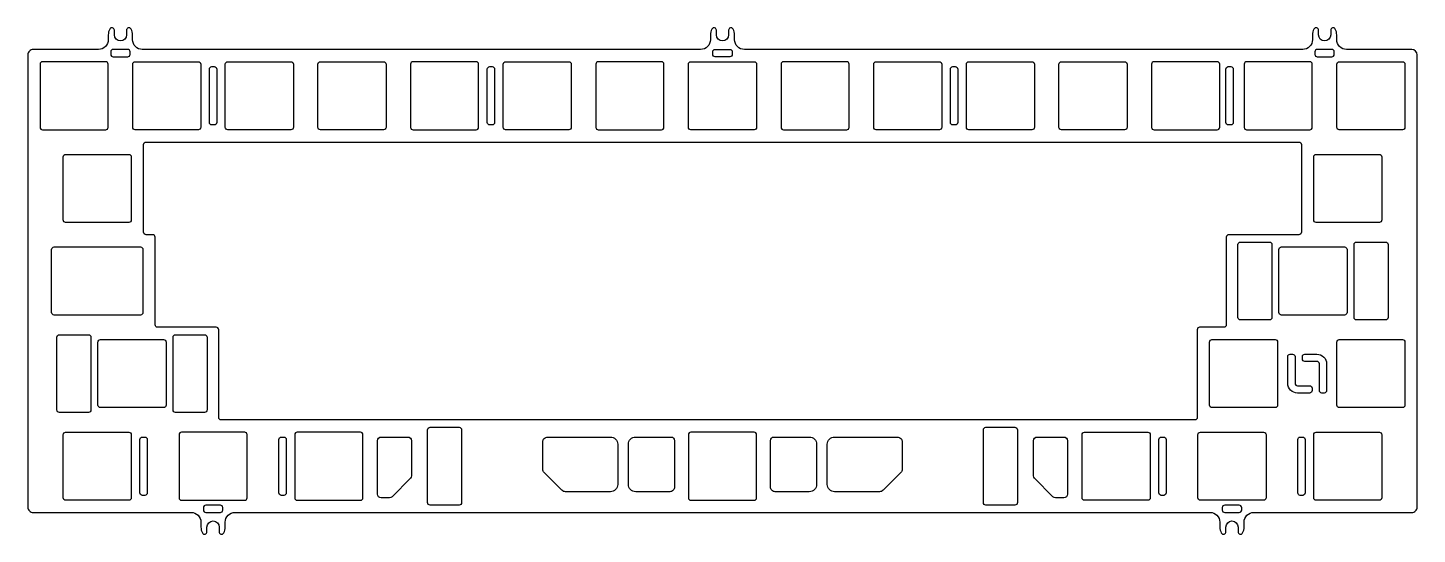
# Model space of a CAD drawing. Header units: millimetres. Extents: x -143 to 143, y -52 to 52.
import ezdxf

# ---------------------------------------------------------------- set-up
doc = ezdxf.new("R2010")
doc.units = ezdxf.units.MM
doc.layers.get('0').update_dxf_attribs({"linetype": 'CONTINUOUS'})

msp = doc.modelspace()

# ---------------------------------------------------------------- linework, layer by layer
for points in [[(142.87, -46.52), (142.87, 46.53, 0.414213), (141.77, 47.63), (128.33, 47.63, -0.414214), (126.33, 49.63), (126.33, 50.63, 0.127017), (126.01, 51.84, 0.774597), (125.08, 51.59), (125.08, 50.63, -1), (122.58, 50.63), (122.58, 51.59, 0.774597), (121.64, 51.84, 0.127017), (121.33, 50.63), (121.33, 49.63, -0.414214), (119.33, 47.63), (4.5, 47.63, -0.414214), (2.5, 49.63), (2.5, 50.63, 0.127017), (2.19, 51.84, 0.774597), (1.25, 51.59), (1.25, 50.63, -1), (-1.25, 50.63), (-1.25, 51.59, 0.774597), (-2.19, 51.84, 0.127017), (-2.5, 50.63), (-2.5, 49.63, -0.414214), (-4.5, 47.63), (-119.32, 47.63, -0.414214), (-121.32, 49.63), (-121.32, 50.63, 0.127017), (-121.64, 51.84, 0.774597), (-122.57, 51.59), (-122.57, 50.63, -1), (-125.07, 50.63), (-125.07, 51.59, 0.774597), (-126.01, 51.84, 0.127017), (-126.32, 50.63), (-126.32, 49.63, -0.414214), (-128.32, 47.63), (-141.77, 47.63, 0.414214), (-142.87, 46.53), (-142.87, -46.52, 0.414214), (-141.77, -47.62), (-109.27, -47.62, -0.414214), (-107.27, -49.62), (-107.27, -50.62, 0.127017), (-106.96, -51.84, 0.774597), (-106.02, -51.59), (-106.02, -50.62, -1), (-103.52, -50.62), (-103.52, -51.59, 0.774597), (-102.59, -51.84, 0.127017), (-102.27, -50.62), (-102.27, -49.62, -0.414214), (-100.27, -47.62), (100.28, -47.62, -0.414214), (102.28, -49.62), (102.28, -50.62, 0.127017), (102.59, -51.84, 0.774597), (103.53, -51.59), (103.53, -50.62, -1), (106.03, -50.62), (106.03, -51.59, 0.774597), (106.96, -51.84, 0.127017), (107.28, -50.62), (107.28, -49.62, -0.414214), (109.28, -47.62), (141.77, -47.62, 0.414214)], [(-125.32, 47.63, 0.414214), (-125.82, 47.13), (-125.82, 46.63, 0.414214), (-125.32, 46.13), (-122.32, 46.13, 0.414214), (-121.82, 46.63), (-121.82, 47.13, 0.414214), (-122.32, 47.63)], [(-2, 46.63), (-2, 47.13, -0.414214), (-1.5, 47.63), (1.5, 47.63, -0.414214), (2, 47.13), (2, 46.63, -0.414214), (1.5, 46.13), (-1.5, 46.13, -0.414214)], [(122.33, 47.63, 0.414214), (121.83, 47.13), (121.83, 46.63, 0.414214), (122.33, 46.13), (125.33, 46.13, 0.414214), (125.83, 46.63), (125.83, 47.13, 0.414214), (125.33, 47.63)], [(-140.35, 31.6, 0.414214), (-139.85, 31.1), (-126.85, 31.1, 0.414214), (-126.35, 31.6), (-126.35, 44.6, 0.414214), (-126.85, 45.1), (-139.85, 45.1, 0.414214), (-140.35, 44.6)], [(-121.3, 31.6), (-121.3, 44.6, -0.414214), (-120.8, 45.1), (-107.8, 45.1, -0.414214), (-107.3, 44.6), (-107.3, 31.6, -0.414214), (-107.8, 31.1), (-120.8, 31.1, -0.414214)], [(-105.02, 44.1), (-104.52, 44.1, -0.414214), (-104.02, 43.6), (-104.02, 32.6, -0.414214), (-104.52, 32.1), (-105.02, 32.1, -0.414214), (-105.52, 32.6), (-105.52, 43.6, -0.414214)], [(-101.75, 45.1), (-88.75, 45.1, -0.414214), (-88.25, 44.6), (-88.25, 31.6, -0.414214), (-88.75, 31.1), (-101.75, 31.1, -0.414214), (-102.25, 31.6), (-102.25, 44.6, -0.414214)], [(-69.2, 44.6), (-69.2, 31.6, -0.414214), (-69.7, 31.1), (-82.7, 31.1, -0.414214), (-83.2, 31.6), (-83.2, 44.6, -0.414214), (-82.7, 45.1), (-69.7, 45.1, -0.414214)], [(-50.65, 31.1, 0.414214), (-50.15, 31.6), (-50.15, 44.6, 0.414214), (-50.65, 45.1), (-63.65, 45.1, 0.414214), (-64.15, 44.6), (-64.15, 31.6, 0.414214), (-63.65, 31.1)], [(-47.87, 44.1), (-47.37, 44.1, -0.414214), (-46.87, 43.6), (-46.87, 32.6, -0.414214), (-47.37, 32.1), (-47.87, 32.1, -0.414214), (-48.37, 32.6), (-48.37, 43.6, -0.414214)], [(-31.1, 44.6), (-31.1, 31.6, -0.414214), (-31.6, 31.1), (-44.6, 31.1, -0.414214), (-45.1, 31.6), (-45.1, 44.6, -0.414214), (-44.6, 45.1), (-31.6, 45.1, -0.414214)], [(-12.55, 31.1, 0.414214), (-12.05, 31.6), (-12.05, 44.6, 0.414214), (-12.55, 45.1), (-25.55, 45.1, 0.414214), (-26.05, 44.6), (-26.05, 31.6, 0.414214), (-25.55, 31.1)], [(7, 44.6), (7, 31.6, -0.414214), (6.5, 31.1), (-6.5, 31.1, -0.414214), (-7, 31.6), (-7, 44.6, -0.414214), (-6.5, 45.1), (6.5, 45.1, -0.414214)], [(12.05, 31.6, 0.414214), (12.55, 31.1), (25.55, 31.1, 0.414214), (26.05, 31.6), (26.05, 44.6, 0.414214), (25.55, 45.1), (12.55, 45.1, 0.414214), (12.05, 44.6)], [(31.6, 45.1), (44.6, 45.1, -0.414214), (45.1, 44.6), (45.1, 31.6, -0.414214), (44.6, 31.1), (31.6, 31.1, -0.414214), (31.1, 31.6), (31.1, 44.6, -0.414214)], [(47.38, 44.1), (47.88, 44.1, -0.414214), (48.38, 43.6), (48.38, 32.6, -0.414214), (47.88, 32.1), (47.38, 32.1, -0.414214), (46.88, 32.6), (46.88, 43.6, -0.414214)], [(50.65, 45.1), (63.65, 45.1, -0.414214), (64.15, 44.6), (64.15, 31.6, -0.414214), (63.65, 31.1), (50.65, 31.1, -0.414214), (50.15, 31.6), (50.15, 44.6, -0.414214)], [(69.2, 31.6), (69.2, 44.6, -0.414214), (69.7, 45.1), (82.7, 45.1, -0.414214), (83.2, 44.6), (83.2, 31.6, -0.414214), (82.7, 31.1), (69.7, 31.1, -0.414214)], [(102.25, 44.6, 0.414214), (101.75, 45.1), (88.75, 45.1, 0.414214), (88.25, 44.6), (88.25, 31.6, 0.414214), (88.75, 31.1), (101.75, 31.1, 0.414214), (102.25, 31.6)], [(104.03, 44.1), (104.53, 44.1, -0.414214), (105.03, 43.6), (105.03, 32.6, -0.414214), (104.53, 32.1), (104.03, 32.1, -0.414214), (103.53, 32.6), (103.53, 43.6, -0.414214)], [(121.3, 44.6, 0.414214), (120.8, 45.1), (107.8, 45.1, 0.414214), (107.3, 44.6), (107.3, 31.6, 0.414214), (107.8, 31.1), (120.8, 31.1, 0.414214), (121.3, 31.6)], [(126.85, 45.1), (139.85, 45.1, -0.414214), (140.35, 44.6), (140.35, 31.6, -0.414214), (139.85, 31.1), (126.85, 31.1, -0.414214), (126.35, 31.6), (126.35, 44.6, -0.414214)], [(-116.68, -9.02), (-116.68, 9.03, 0.414214), (-117.18, 9.53), (-118.56, 9.53, -0.414214), (-119.06, 10.03), (-119.06, 28.08, -0.414214), (-118.56, 28.58), (118.56, 28.58, -0.414214), (119.06, 28.08), (119.06, 10.03, -0.414214), (118.56, 9.53), (104.11, 9.53, 0.414214), (103.61, 9.03), (103.61, -9.02, -0.414214), (103.11, -9.52), (98.13, -9.52, 0.414214), (97.63, -10.02), (97.63, -28.07, -0.414214), (97.13, -28.57), (-103.11, -28.57, -0.414214), (-103.61, -28.07), (-103.61, -10.02, 0.414214), (-104.11, -9.52), (-116.18, -9.52, -0.414214)], [(-121.59, 25.55), (-121.59, 12.55, -0.414214), (-122.09, 12.05), (-135.09, 12.05, -0.414214), (-135.59, 12.55), (-135.59, 25.55, -0.414214), (-135.09, 26.05), (-122.09, 26.05, -0.414214)], [(121.59, 12.55), (121.59, 25.55, -0.414214), (122.09, 26.05), (135.09, 26.05, -0.414214), (135.59, 25.55), (135.59, 12.55, -0.414214), (135.09, 12.05), (122.09, 12.05, -0.414214)], [(-137.47, 7), (-119.71, 7, -0.414214), (-119.21, 6.5), (-119.21, -6.5, -0.414214), (-119.71, -7), (-137.47, -7, -0.414214), (-137.97, -6.5), (-137.97, 6.5, -0.414214)], [(113.01, 7.5), (113.01, -7.5, -0.414214), (112.51, -8), (106.51, -8, -0.414214), (106.01, -7.5), (106.01, 7.5, -0.414214), (106.51, 8), (112.51, 8, -0.414214)], [(114.44, -6.5), (114.44, 6.5, -0.414214), (114.94, 7), (127.94, 7, -0.414214), (128.44, 6.5), (128.44, -6.5, -0.414214), (127.94, -7), (114.94, -7, -0.414214)], [(136.88, 7.5), (136.88, -7.5, -0.414214), (136.38, -8), (130.38, -8, -0.414214), (129.88, -7.5), (129.88, 7.5, -0.414214), (130.38, 8), (136.38, 8, -0.414214)], [(-129.88, -11.55), (-129.88, -26.55, -0.414214), (-130.38, -27.05), (-136.38, -27.05, -0.414214), (-136.88, -26.55), (-136.88, -11.55, -0.414214), (-136.38, -11.05), (-130.38, -11.05, -0.414214)], [(-106.01, -11.55), (-106.01, -26.55, -0.414214), (-106.51, -27.05), (-112.51, -27.05, -0.414214), (-113.01, -26.55), (-113.01, -11.55, -0.414214), (-112.51, -11.05), (-106.51, -11.05, -0.414214)], [(-128.44, -25.55), (-128.44, -12.55, -0.414214), (-127.94, -12.05), (-114.94, -12.05, -0.414214), (-114.44, -12.55), (-114.44, -25.55, -0.414214), (-114.94, -26.05), (-127.94, -26.05, -0.414214)], [(114.16, -12.55), (114.16, -25.55, -0.414214), (113.66, -26.05), (100.66, -26.05, -0.414214), (100.16, -25.55), (100.16, -12.55, -0.414214), (100.66, -12.05), (113.66, -12.05, -0.414214)], [(126.85, -12.05), (139.85, -12.05, -0.414214), (140.35, -12.55), (140.35, -25.55, -0.414214), (139.85, -26.05), (126.85, -26.05, -0.414214), (126.35, -25.55), (126.35, -12.55, -0.414214)], [(120.75, -23.05), (118.25, -23.05, -0.414214), (116.25, -21.05), (116.25, -15.55, -0.414214), (116.75, -15.05), (117.25, -15.05, -0.414214), (117.75, -15.55), (117.75, -21.05, 0.414214), (118.25, -21.55), (120.75, -21.55, -0.414214), (121.25, -22.05), (121.25, -22.55, -0.414214)], [(124.25, -17.05), (124.25, -22.55, -0.414214), (123.75, -23.05), (123.25, -23.05, -0.414214), (122.75, -22.55), (122.75, -17.05, 0.414214), (122.25, -16.55), (119.75, -16.55, -0.414214), (119.25, -16.05), (119.25, -15.55, -0.414214), (119.75, -15.05), (122.25, -15.05, -0.414214)], [(-122.09, -45.1), (-135.09, -45.1, -0.414214), (-135.59, -44.6), (-135.59, -31.6, -0.414214), (-135.09, -31.1), (-122.09, -31.1, -0.414214), (-121.59, -31.6), (-121.59, -44.6, -0.414214)], [(-111.77, -44.6, 0.414214), (-111.27, -45.1), (-98.27, -45.1, 0.414214), (-97.77, -44.6), (-97.77, -31.6, 0.414214), (-98.27, -31.1), (-111.27, -31.1, 0.414214), (-111.77, -31.6)], [(-87.96, -44.6, 0.414214), (-87.46, -45.1), (-74.46, -45.1, 0.414214), (-73.96, -44.6), (-73.96, -31.6, 0.414214), (-74.46, -31.1), (-87.46, -31.1, 0.414214), (-87.96, -31.6)], [(-54.15, -46.1), (-60.15, -46.1, -0.414214), (-60.65, -45.6), (-60.65, -30.6, -0.414214), (-60.15, -30.1), (-54.15, -30.1, -0.414214), (-53.65, -30.6), (-53.65, -45.6, -0.414214)], [(-7, -44.6, 0.414214), (-6.5, -45.1), (6.5, -45.1, 0.414214), (7, -44.6), (7, -31.6, 0.414214), (6.5, -31.1), (-6.5, -31.1, 0.414214), (-7, -31.6)], [(53.65, -45.6), (53.65, -30.6, -0.414214), (54.15, -30.1), (60.15, -30.1, -0.414214), (60.65, -30.6), (60.65, -45.6, -0.414214), (60.15, -46.1), (54.15, -46.1, -0.414214)], [(87.46, -45.1), (74.46, -45.1, -0.414214), (73.96, -44.6), (73.96, -31.6, -0.414214), (74.46, -31.1), (87.46, -31.1, -0.414214), (87.96, -31.6), (87.96, -44.6, -0.414214)], [(111.28, -45.1), (98.28, -45.1, -0.414214), (97.78, -44.6), (97.78, -31.6, -0.414214), (98.28, -31.1), (111.28, -31.1, -0.414214), (111.78, -31.6), (111.78, -44.6, -0.414214)], [(135.09, -45.1), (122.09, -45.1, -0.414214), (121.59, -44.6), (121.59, -31.6, -0.414214), (122.09, -31.1), (135.09, -31.1, -0.414214), (135.59, -31.6), (135.59, -44.6, -0.414214)], [(-119.31, -32.1), (-118.81, -32.1, -0.414214), (-118.31, -32.6), (-118.31, -43.6, -0.414214), (-118.81, -44.1), (-119.31, -44.1, -0.414214), (-119.81, -43.6), (-119.81, -32.6, -0.414214)], [(-90.23, -44.1), (-90.73, -44.1, -0.414214), (-91.23, -43.6), (-91.23, -32.6, -0.414214), (-90.73, -32.1), (-90.23, -32.1, -0.414214), (-89.73, -32.6), (-89.73, -43.6, -0.414214)], [(-68.5, -44.6), (-70.21, -44.6, -0.414214), (-70.96, -43.85), (-70.96, -32.85, -0.414214), (-70.21, -32.1), (-64.7, -32.1, -0.414214), (-63.95, -32.85), (-63.95, -40.05, -0.198912), (-64.17, -40.58), (-67.97, -44.38, -0.198912)], [(-33.02, -43.06), (-36.66, -39.42, -0.198912), (-36.95, -38.71), (-36.95, -33.1, -0.414214), (-35.95, -32.1), (-23.05, -32.1, -0.414214), (-21.55, -33.6), (-21.55, -41.85, -0.414214), (-23.05, -43.35), (-32.31, -43.35, -0.198912)], [(-10.85, -43.35), (-17.85, -43.35, -0.414214), (-19.35, -41.85), (-19.35, -33.6, -0.414214), (-17.85, -32.1), (-10.6, -32.1, -0.414214), (-9.85, -32.85), (-9.85, -42.35, -0.414214)], [(17.85, -43.35), (10.85, -43.35, -0.414214), (9.85, -42.35), (9.85, -32.85, -0.414214), (10.6, -32.1), (17.85, -32.1, -0.414214), (19.35, -33.6), (19.35, -41.85, -0.414214)], [(32.31, -43.35), (23.05, -43.35, -0.414214), (21.55, -41.85), (21.55, -33.6, -0.414214), (23.05, -32.1), (35.95, -32.1, -0.414214), (36.95, -33.1), (36.95, -38.71, -0.198912), (36.66, -39.42), (33.02, -43.06, -0.198912)], [(70.21, -44.6), (68.5, -44.6, -0.198912), (67.97, -44.38), (64.17, -40.58, -0.198912), (63.95, -40.05), (63.95, -32.85, -0.414214), (64.7, -32.1), (70.21, -32.1, -0.414214), (70.96, -32.85), (70.96, -43.85, -0.414214)], [(90.24, -32.1), (90.74, -32.1, -0.414214), (91.24, -32.6), (91.24, -43.6, -0.414214), (90.74, -44.1), (90.24, -44.1, -0.414214), (89.74, -43.6), (89.74, -32.6, -0.414214)], [(119.32, -44.1), (118.82, -44.1, -0.414214), (118.32, -43.6), (118.32, -32.6, -0.414214), (118.82, -32.1), (119.32, -32.1, -0.414214), (119.82, -32.6), (119.82, -43.6, -0.414214)], [(-103.27, -47.62, 0.414214), (-102.77, -47.12), (-102.77, -46.62, 0.414214), (-103.27, -46.12), (-106.27, -46.12, 0.414214), (-106.77, -46.62), (-106.77, -47.12, 0.414214), (-106.27, -47.62)], [(106.28, -47.62, 0.414214), (106.78, -47.12), (106.78, -46.62, 0.414214), (106.28, -46.12), (103.28, -46.12, 0.414214), (102.78, -46.62), (102.78, -47.12, 0.414214), (103.28, -47.62)]]:
    msp.add_lwpolyline(points, format="xyb", close=True)

doc.saveas('drawing.dxf')
